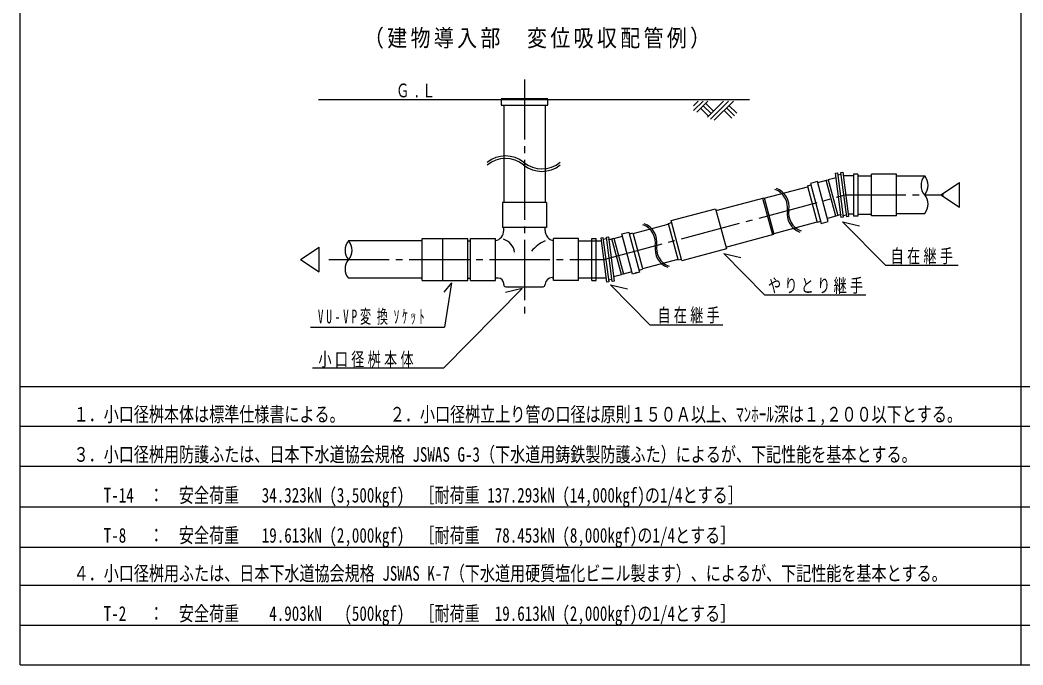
# Model space of a CAD drawing. Units: millimetres on the paper. Extents: x -287 to 287, y -191 to 191.
# Drawn here: x -286.9 to -137, y -187.9 to -91.6 of the extents above; entities that cross this region are included whole.
import ezdxf
from ezdxf.enums import TextEntityAlignment as Align

# ---------------------------------------------------------------- set-up
doc = ezdxf.new("R2010")
doc.units = ezdxf.units.MM
doc.linetypes.add('CHAIN2', pattern=[12, 9, -1, 1, -1])
for name, color, linetype in [('0-0_線', 7, 'Continuous'), ('0-1_文字', 7, 'Continuous'), ('0-2_図', 7, 'Continuous'), ('0-3_図面枠', 7, 'Continuous')]:
    doc.layers.add(name, color=color, linetype=linetype)
doc.styles.add('ＭＳ ゴシック', font='')
doc.styles.get('ＭＳ ゴシック').set_extended_font_data('MS Gothic')

msp = doc.modelspace()

# ---------------------------------------------------------------- linework, layer by layer
at = {"layer": '0-0_線'}
for p, q in [((-137.344, 184.771), (-137.344, -187.95)), ((-286.857, -146.349), (148.438, -146.349)), ((-286.857, -152.245), (148.438, -152.245)), ((-286.857, -158.245), (148.438, -158.245)), ((-286.857, -164.334), (148.438, -164.334)), ((-286.857, -170.334), (148.438, -170.334)), ((-286.857, -176.02), (148.438, -176.02)), ((-286.857, -182.02), (148.438, -182.02))]:
    msp.add_line(p, q, dxfattribs=at)
at = {"layer": '0-2_図', "linetype": 'CHAIN2'}
for p, q in [((-211.51, -100.438), (-211.51, -136.167)), ((-199.636, -127.363), (-163.54, -117.691)), ((-163.54, -117.691), (-148.878, -117.691)), ((-240.702, -127.363), (-199.636, -127.363))]:
    msp.add_line(p, q, dxfattribs=at)
at = {"layer": '0-2_図'}
for p, q in [((-208.018, -103.317), (-214.986, -103.317)), ((-208.018, -104.28), (-208.018, -103.317)), ((-242.279, -103.46), (-177.863, -103.46)), ((-214.6, -104.28), (-214.6, -118.853)), ((-208.421, -104.28), (-208.421, -118.853)), ((-185.532, -103.675), (-186.254, -104.396)), ((-184.809, -103.675), (-186.239, -105.105)), ((-184.086, -103.675), (-185.751, -105.34)), ((-185.154, -104.797), (-184.008, -105.943)), ((-184.799, -104.38), (-183.622, -105.557)), ((-184.432, -104.001), (-183.249, -105.184)), ((-181.74, -103.675), (-184.15, -106.085)), ((-181.017, -103.675), (-183.71, -106.368)), ((-180.294, -103.675), (-183.141, -106.522)), ((-181.314, -104.693), (-180.137, -105.869)), ((-180.946, -104.313), (-179.763, -105.496)), ((-181.669, -105.109), (-180.523, -106.255)), ((-164.952, -115.135), (-166.115, -115.446)), ((-164.711, -114.682), (-164.193, -114.614)), ((-163.877, -114.774), (-162.334, -114.774)), ((-161.705, -114.609), (-162.334, -114.609)), ((-162.334, -114.61), (-162.334, -120.861)), ((-161.705, -114.61), (-161.705, -120.861)), ((-161.705, -114.831), (-159.669, -114.831)), ((-155.939, -114.586), (-159.669, -114.586)), ((-159.669, -120.836), (-159.669, -114.586)), ((-155.939, -120.836), (-155.939, -114.586)), ((-155.904, -114.866), (-151.691, -114.866)), ((-175.683, -118.207), (-169.215, -116.474)), ((-168.714, -116.243), (-169.241, -116.384)), ((-169.239, -116.384), (-167.779, -121.832)), ((-167.735, -115.694), (-168.78, -115.974)), ((-167.693, -115.85), (-166.382, -115.499)), ((-149.281, -117.691), (-146.5, -115.838)), ((-146.5, -119.545), (-146.5, -115.838)), ((-182.863, -120.05), (-175.703, -118.132)), ((-175.918, -118.207), (-174.463, -123.634)), ((-175.699, -118.148), (-174.244, -123.575)), ((-149.281, -117.691), (-146.5, -119.545)), ((-214.799, -118.853), (-214.799, -122.582)), ((-208.221, -118.853), (-214.799, -118.853)), ((-208.221, -118.853), (-208.221, -122.582)), ((-189.579, -121.54), (-182.941, -119.761)), ((-182.941, -119.762), (-181.333, -125.761)), ((-164.958, -120.899), (-166.248, -121.245)), ((-164.206, -120.647), (-164.688, -120.776)), ((-163.386, -120.749), (-163.903, -120.817)), ((-163.118, -120.534), (-162.334, -120.534)), ((-161.707, -120.861), (-162.332, -120.861)), ((-161.705, -120.591), (-159.669, -120.591)), ((-155.939, -120.836), (-159.669, -120.836)), ((-155.904, -120.464), (-151.691, -120.464)), ((-208.221, -122.582), (-214.799, -122.582)), ((-214.6, -123.019), (-214.6, -122.582)), ((-208.421, -123.019), (-208.421, -122.582)), ((-195.284, -123.459), (-190.019, -122.048)), ((-190.021, -121.97), (-189.494, -121.829)), ((-187.971, -127.539), (-189.579, -121.54)), ((-167.798, -121.761), (-174.266, -123.494)), ((-167.249, -121.69), (-167.779, -121.832)), ((-163.973, -121.728), (-161.439, -122.335)), ((-157.572, -128.22), (-163.973, -121.728)), ((-223.694, -130.488), (-223.694, -124.237)), ((-219.965, -130.488), (-219.965, -124.237)), ((-219.576, -124.237), (-215.847, -124.237)), ((-219.576, -130.488), (-219.576, -124.237)), ((-215.847, -130.488), (-215.847, -124.237)), ((-203.444, -124.237), (-207.173, -124.237)), ((-207.173, -130.488), (-207.173, -124.237)), ((-203.444, -130.488), (-203.444, -124.237)), ((-201.425, -130.488), (-201.425, -124.237)), ((-201.423, -124.237), (-200.799, -124.237)), ((-200.796, -130.488), (-200.796, -124.237)), ((-199.745, -124.292), (-199.227, -124.224)), ((-198.924, -124.394), (-198.442, -124.265)), ((-198.156, -124.202), (-196.866, -123.856)), ((-195.833, -123.51), (-195.307, -123.368)), ((-195.308, -123.369), (-193.884, -128.686)), ((-181.405, -125.494), (-174.244, -123.575)), ((-174.493, -123.524), (-174.464, -123.633)), ((-174.274, -123.465), (-174.245, -123.574)), ((-244.935, -127.363), (-242.154, -125.509)), ((-242.154, -129.216), (-242.154, -125.509)), ((-226.77, -124.564), (-237.803, -124.564)), ((-219.965, -124.564), (-219.576, -124.564)), ((-203.444, -124.564), (-200.005, -124.564)), ((-181.333, -125.761), (-187.971, -127.539)), ((-188.602, -127.335), (-193.868, -128.746)), ((-188.57, -127.427), (-188.041, -127.285)), ((-181.722, -126.449), (-179.188, -127.055)), ((-175.617, -132.639), (-181.722, -126.449)), ((-244.935, -127.363), (-242.154, -129.216)), ((-194.378, -128.96), (-193.849, -128.818)), ((-157.572, -128.22), (-146.704, -128.22)), ((-226.77, -130.162), (-237.803, -130.162)), ((-219.965, -130.162), (-219.576, -130.162)), ((-215.429, -130.125), (-215.847, -130.125)), ((-207.371, -130.057), (-207.195, -130.057)), ((-203.444, -130.113), (-199.274, -130.113)), ((-198.178, -129.907), (-197.015, -129.595)), ((-195.437, -129.191), (-196.749, -129.542)), ((-194.846, -129.19), (-194.807, -129.335)), ((-226.77, -130.488), (-219.965, -130.488)), ((-223.573, -143.579), (-211.824, -131.664)), ((-222.408, -130.847), (-223.525, -132.212)), ((-222.408, -130.847), (-223.447, -137.456)), ((-219.576, -130.488), (-215.847, -130.488)), ((-214.6, -131.112), (-214.6, -130.964)), ((-211.824, -131.664), (-214.358, -132.271)), ((-214.291, -131.421), (-208.73, -131.421)), ((-208.421, -131.112), (-208.421, -131.035)), ((-203.444, -130.488), (-207.173, -130.488)), ((-201.425, -130.489), (-200.796, -130.489)), ((-198.42, -130.359), (-198.937, -130.427)), ((-198.659, -131.145), (-196.125, -131.752)), ((-192.756, -137.131), (-198.659, -131.145)), ((-175.617, -132.639), (-160.484, -132.639)), ((-243.479, -137.456), (-223.447, -137.456)), ((-192.756, -137.131), (-181.844, -137.131)), ((-223.573, -143.579), (-243.178, -143.579))]:
    msp.add_line(p, q, dxfattribs=at)
for points in [[(-214.986, -103.317), (-214.986, -104.28), (-208.018, -104.28)], [(-168.78, -115.974), (-167.173, -121.974), (-166.128, -121.694), (-167.735, -115.694)], [(-190.036, -121.984), (-188.611, -127.302), (-188.576, -127.433)], [(-226.77, -130.488), (-226.77, -124.237), (-219.965, -124.237)]]:
    msp.add_lwpolyline(points, dxfattribs=at)
for points in [[(-163.875, -121.03), (-164.165, -121.068), (-165.035, -114.461), (-164.745, -114.423)], [(-163.067, -120.927), (-163.357, -120.965), (-164.227, -114.357), (-163.937, -114.319)], [(-164.683, -120.792), (-164.967, -120.868), (-166.403, -115.508), (-166.119, -115.432)], [(-200.064, -124.115), (-199.773, -124.076), (-198.903, -130.684), (-199.194, -130.722)], [(-199.255, -124.011), (-198.965, -123.973), (-198.095, -130.58), (-198.386, -130.618)], [(-198.447, -124.249), (-198.164, -124.173), (-196.727, -129.534), (-197.011, -129.61)], [(-196.955, -123.524), (-195.91, -123.244), (-194.303, -129.243), (-195.348, -129.523)]]:
    msp.add_lwpolyline(points, close=True, dxfattribs=at)
for centre, radius, start, end in [((-214.339, -116.191), 4.317, 50.65591, 129.34406), ((-214.339, -116.575), 4.317, 50.65591, 129.34406), ((-208.883, -109.48), 4.317, 230.65591, 309.34406), ((-208.883, -109.864), 4.317, 230.65591, 309.34406), ((-150.035, -116.292), 2.208, 140.65593, 219.34407), ((-153.398, -116.273), 2.208, 320.65594, 39.34409), ((-174.893, -119.461), 2.914, 350.6559, 69.34404), ((-175.102, -119.612), 2.914, 350.6559, 69.34404), ((-153.398, -119.065), 2.208, 320.65594, 39.34409), ((-169.347, -120.518), 2.914, 170.6559, 249.34404), ((-169.139, -120.366), 2.914, 170.6559, 249.34404), ((-194.831, -124.885), 2.914, 350.6559, 69.34404), ((-194.623, -124.733), 2.914, 350.6559, 69.34404), ((-216.144, -123.019), 1.545, 281.08649, 0), ((-215.27, -126.577), 2.326, 7.7744, 74.24364), ((-206.876, -123.019), 1.545, 180, 258.91319), ((-236.096, -125.971), 2.208, 140.65591, 219.34406), ((-239.459, -125.989), 2.208, 320.65591, 39.34406), ((-206.305, -129.367), 5.249, 113.76909, 141.92844), ((-189.077, -125.791), 2.914, 170.6559, 249.34404), ((-188.869, -125.639), 2.914, 170.6559, 249.34404), ((-236.096, -128.762), 2.208, 140.65591, 219.34406), ((-215.438, -130.964), 0.839, 0, 89.35336), ((-207.328, -131.156), 1.099, 92.23482, 173.72923), ((-214.291, -131.112), 0.309, 180, 270), ((-208.73, -131.112), 0.309, 270, 0)]:
    msp.add_arc(centre, radius, start, end, dxfattribs=at)
at = {"layer": '0-3_図面枠'}
msp.add_line((-286.857, -187.95), (-286.857, 184.771), dxfattribs=at)
msp.add_lwpolyline([(-286.857, -187.95), (281.328, -187.95), (281.328, 184.771)], dxfattribs=at)

# ---------------------------------------------------------------- texts
at = {"layer": '0-1_文字', "style": 'ＭＳ ゴシック', "width": 0.75}
for s, p in [('１．小口径桝本体は標準仕様書による。\u3000\u3000\u3000２．小口径桝立上り管の口径は原則１５０Ａ以上、ﾏﾝﾎｰﾙ深は１,２００以下とする。', (-278.857, -152.245)), ('３．小口径桝用防護ふたは、日本下水道協会規格 JSWAS G-3（下水道用鋳鉄製防護ふた）によるが、下記性能を基本とする。', (-278.857, -158.245)), ('\u3000\u3000T-14\u3000：\u3000安全荷重\u3000 34.323kN (3,500kgf)\u3000［耐荷重 137.293kN (14,000kgf)の1/4とする］\u3000\u3000\u3000\u3000\u3000', (-278.857, -164.334)), ('\u3000\u3000T-8\u3000 ：\u3000安全荷重\u3000 19.613kN (2,000kgf)\u3000［耐荷重  78.453kN (8,000kgf)の1/4とする］\u3000\u3000\u3000\u3000\u3000', (-278.857, -170.334)), ('４．小口径桝用ふたは、日本下水道協会規格 JSWAS K-7（下水道用硬質塩化ビニル製ます）、によるが、下記性能を基本とする。', (-278.857, -176.02)), ('\u3000\u3000T-2 \u3000：\u3000安全荷重\u3000  4.903kN   (500kgf)\u3000［耐荷重  19.613kN (2,000kgf)の1/4とする］\u3000\u3000\u3000\u3000\u3000', (-278.857, -182.02))]:
    msp.add_text(s, height=2.199, dxfattribs=at).set_placement(p, align=Align.BOTTOM_LEFT)
at = {"layer": '0-1_文字', "attachment_point": 7, "style": 'ＭＳ ゴシック'}
for s, insert, char_height in [('\\T1.17;\\W0.85;（建物導入部\u3000変位吸収配管例）', (-235.478, -95.86), 2.566), ('\\T1.32;\\W0.7;Ｇ.Ｌ', (-230.665, -103.15), 2.053), ('\\T1.25;\\W0.7;自在継手', (-156.789, -128.075), 2.053), ('\\T1.25;\\W0.7;やりとり継手', (-175.119, -132.494), 2.053), ('\\T1.5;\\W0.6;VU-VP変換ｿｹｯﾄ', (-242.367, -137.124), 2.053), ('\\T1.25;\\W0.7;自在継手', (-191.643, -136.921), 2.053), ('\\T1.25;\\W0.7;小口径桝本体', (-242.284, -143.536), 2.053)]:
    msp.add_mtext(s, dxfattribs=dict(at, insert=insert, char_height=char_height))

doc.saveas('drawing.dxf')
